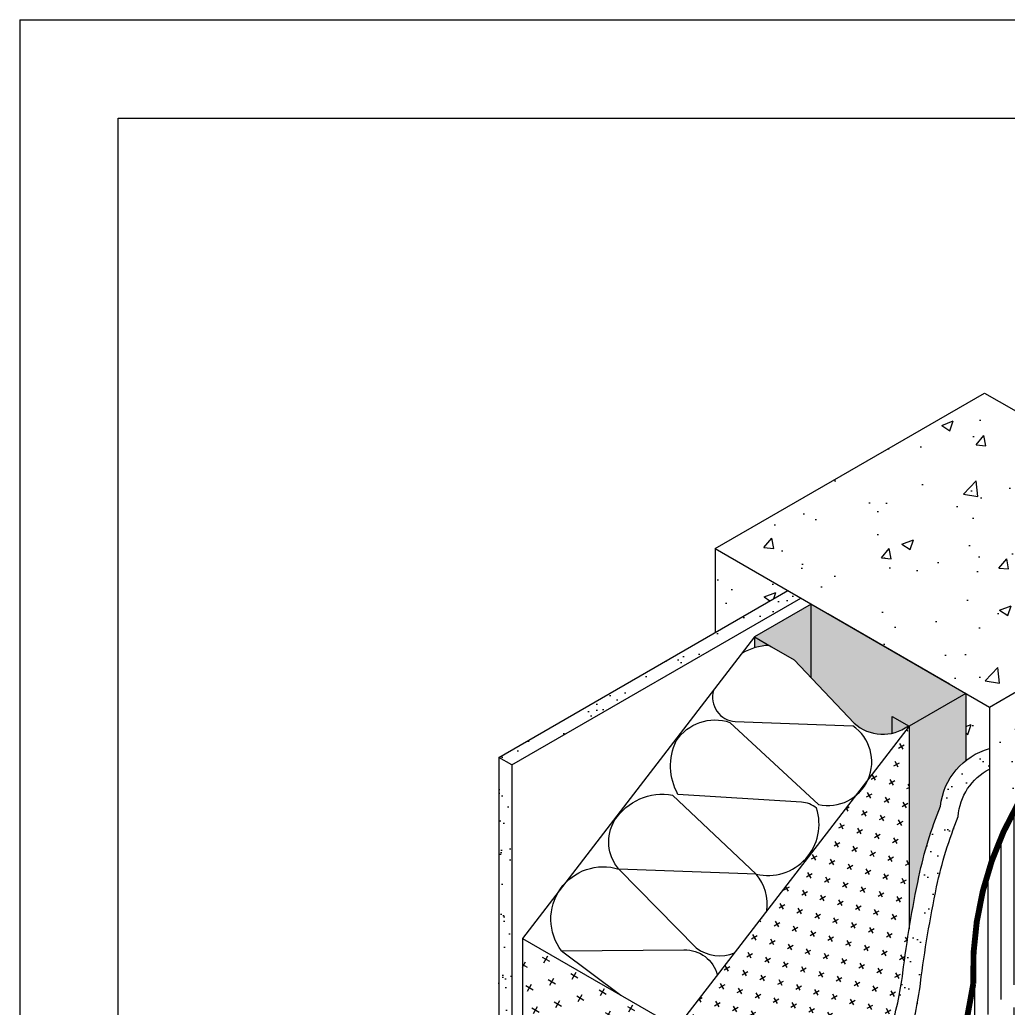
# Model space of a CAD drawing. Extents: x -43.4 to 51, y 0 to 66.
# Drawn here: x 0 to 15.09, y 50.92 to 66 of the extents above; entities that cross this region are included whole.
import ezdxf

# ---------------------------------------------------------------- set-up
doc = ezdxf.new("R2010")
doc.units = 0
doc.header["$LTSCALE"] = 1.5
doc.header["$MEASUREMENT"] = 0
doc.linetypes.add('DASHED', pattern=[0.75, 0.5, -0.25])
doc.layers.get('DEFPOINTS').update_dxf_attribs({"linetype": 'CONTINUOUS'})
for name, color, linetype in [('INSULATION', 40, 'CONTINUOUS'), ('STRUCTURE', 252, 'CONTINUOUS'), ('STRUCTURE_SHADING', 254, 'CONTINUOUS'), ('TYVEK', 160, 'DASHED'), ('W', 7, 'CONTINUOUS')]:
    doc.layers.add(name, color=color, linetype=linetype)
pattern_1 = [(49.99999999999999, (44.38397599919819, 3.252082401967471), (1.793150456501884, -0.1568803374564878), [0.1875, -2.0625]), (355, (44.38397599919819, 3.252082401967471), (-0.3468783340325, 1.88048033425003), [0.15, -1.65]), (100.4514, (44.53340519919819, 3.239009051967471), (1.446273454285054, 1.723598855152384), [0.1593504749999999, -1.752855279999999]), (46.18420000000001, (44.38397599919819, 3.752082401967471), (2.668102621564111, -0.4137975358225452), [0.28125, -3.09375]), (96.6356, (44.60631786169819, 3.717599134467471), (2.336656763871758, 2.435294677251104), [0.23902572, -2.6292825]), (351.1842, (44.38397599919819, 3.752082401967471), (2.336654862834068, 2.435296502313312), [0.225, -2.475]), (21, (44.63397599919819, 3.627082401967471), (1.492267630296154, -1.006547226663347), [0.1875, -2.0625]), (326.0000000000001, (44.63397599919819, 3.627082401967471), (0.6082883298039543, 1.812875112617133), [0.15, -1.65]), (71.4514, (44.75833158169819, 3.543203386967471), (2.100556571453725, 0.806326241774881), [0.159350475, -1.75285528]), (37.50000000000001, (44.38397599919819, 3.252082401967471), (0.03039963829322667, 0.8322346345782787), [0, -1.63, 0, -1.675, 0, -1.65625]), (7.499999999999999, (44.38397599919819, 3.252082401967471), (0.6576738436053715, 0.9860292797059006), [0, -0.955, 0, -1.5925, 0, -0.63125]), (327.5, (43.82647599919818, 3.252082401967471), (1.334556090431023, -0.0563871793359495), [0, -0.625, 0, -1.95, 0, -2.5875]), (317.5, (43.57647599919818, 3.252082401967471), (1.457965423355966, 0.2502624558307941), [0, -0.8125, 0, -1.295, 0, -1.8375])]

msp = doc.modelspace()

# ---------------------------------------------------------------- hatches: boundary and pattern name
at = {"layer": 'INSULATION', "linetype": 'CONTINUOUS'}
h = msp.add_hatch(dxfattribs=at)
h.set_pattern_fill('CROSS', color=256, scale=0.8, angle=30, style=0)
h.set_pattern_definition([(30, (44.38397599919819, 3.252082401967471), (0.07320508075688777, 0.2732050807568878), [0.1, -0.3]), (120, (44.45227726938741, 3.233781131778248), (-0.2732050807568877, 0.07320508075688778), [0.09999999999999992, -0.2999999999999997])])
h.paths.add_polyline_path([(13.28493140753234, 50.54916734890015, 0.04479910819463599), (13.48248202071421, 51.45737667322198, -0.00933874417187991), (13.57820881499587, 52.12072572750248), (13.57820881499587, 55.2201523663493), (12.95216828659811, 54.40827086159874, -0.1217965596194791), (12.75705771540412, 54.15524145383957), (10.0319650601066, 50.62120136344793), (10.0319650601066, 36.83573473913932), (10.12235872221121, 36.88792354428845), (10.12235872221119, 46.77887706875727), (10.61331274182916, 47.04677104824926), (11.63836337504712, 48.02451600726302, 0.03370422444086459), (12.14583359416774, 48.57847189149454, 0.01612494577826852), (12.75958990325536, 49.3993769287374, 0.05565526587535751), (13.08851470424652, 50.00353920336801, 0.02091384948871564)])
h = msp.add_hatch(dxfattribs=at)
h.set_pattern_fill('CROSS', color=256, angle=329.9999999999999, style=0)
h.set_pattern_definition([(329.9999999999999, (44.38397599919819, 3.252082401967471), (0.3415063509461097, 0.09150635094610948), [0.125, -0.375]), (59.99999999999994, (44.4068525869347, 3.166705814230943), (-0.09150635094610945, 0.3415063509461097), [0.125, -0.375])])
h.paths.add_polyline_path([(10.0319650601066, 50.62120136344794), (7.673236526158167, 51.98301391746833), (7.673236526158167, 38.19754729315968), (10.0319650601066, 36.83573473913931)])
at = {"layer": 'STRUCTURE', "linetype": 'CONTINUOUS'}
h = msp.add_hatch(dxfattribs=at)
h.set_pattern_fill('AR-CONC', color=256, scale=0.25, style=0)
h.set_pattern_definition(pattern_1)
h.paths.add_polyline_path([(18.9188814875442, 57.88671356119983), (14.73089119760769, 60.30465088245828), (10.6172705296316, 57.92965088245827), (14.80526081956812, 55.51171356119993)])
h = msp.add_hatch(dxfattribs=at)
h.set_pattern_fill('AR-CONC', color=256, scale=0.25, style=0)
h.set_pattern_definition(pattern_1)
h.paths.add_polyline_path([(14.80526081956811, 55.51171356119991), (14.44423421878038, 55.72015236634931), (14.44423421878039, 54.69676721324259, -0.09987209927354443), (14.80526081956811, 54.87801173570245)])
h.paths.add_polyline_path([(11.72447908404399, 57.29040372551923), (10.6172705296316, 57.92965088245827), (10.61727052963159, 56.65115656858019)])
h = msp.add_hatch(dxfattribs=at)
h.set_pattern_fill('AR-CONC', color=256, scale=0.25, style=0)
h.set_pattern_definition(pattern_1)
h.paths.add_polyline_path([(16.86207115355612, 55.75301173570236), (18.91888148754419, 56.94051173570242), (18.91888148754419, 57.88671356119983), (14.80526081956812, 55.51171356119991), (14.80526081956811, 53.05958845110794, -0.170479842137223)])
h = msp.add_hatch(dxfattribs=at)
h.set_pattern_fill('AR-SAND', color=256, scale=0.25, style=0)
h.set_pattern_definition([(37.50000000000001, (108.8082533413069, 3.252082401967471), (-0.01574833952740204, 0.4817059422532897), [0, -0.38, 0, -0.425, 0, -0.40625]), (7.499999999999999, (108.8082533413069, 3.252082401967471), (0.4424441763169318, 0.7055365163074351), [0, -0.205, 0, -0.3425, 0, -0.13125]), (327.5, (108.5007533413069, 3.252082401967471), (0.7785354654378738, 0.001414763384241124), [0, -0.125, 0, -0.45, 0, -0.5875]), (317.5, (108.5007533413069, 3.252082401967471), (0.7515316511430733, 0.2194188912335623), [0, -0.0625, 0, -0.295, 0, -0.3375])])
h.paths.add_polyline_path([(11.92305631338287, 57.17575510870549), (11.724479084044, 57.29040372551923), (7.31220992537018, 54.74297893902189), (7.510787154709032, 54.62833032220817)])
h.paths.add_polyline_path([(7.510787154709018, 54.62833032220817), (7.312209925370194, 54.74297893902187), (7.312209925370137, 38.4059860983093), (7.510787154708648, 38.29133748149577)])
h = msp.add_hatch(dxfattribs=at)
h.set_pattern_fill('AR-SAND', color=256, scale=0.25, style=0)
h.set_pattern_definition([(37.50000000000001, (44.38397599919819, 3.252082401967471), (-0.01574833952740204, 0.4817059422532897), [0, -0.38, 0, -0.425, 0, -0.40625]), (7.499999999999999, (44.38397599919819, 3.252082401967471), (0.4424441763169318, 0.7055365163074351), [0, -0.205, 0, -0.3425, 0, -0.13125]), (327.5, (44.07647599919818, 3.252082401967471), (0.7785354654378738, 0.001414763384241124), [0, -0.125, 0, -0.45, 0, -0.5875]), (317.5, (44.07647599919818, 3.252082401967471), (0.7515316511430733, 0.2194188912335623), [0, -0.0625, 0, -0.295, 0, -0.3375])])
h.paths.add_polyline_path([(11.90899631372978, 47.86826600726302, 0.03370422444086459), (12.4164665328504, 48.42222189149454, 0.01612494577826852), (13.03022284193802, 49.2431269287374, 0.05565526587535751), (13.35914764292918, 49.84728920336801, 0.02091384948871564), (13.555564346215, 50.39291734890015, 0.04479910819463599), (13.75311495939688, 51.30112667322198, -0.02073115222964426), (13.9990217419372, 52.76797568684083, -0.04506024657635373), (14.32885775066567, 53.84332623459546, -0.2633397162337647), (14.80526081956812, 54.56551173570244), (14.80526081956812, 54.87801173570245, 0.3092693900534314), (14.05822481198301, 53.99957623459548, 0.0450602465763511), (13.72838880325454, 52.92422568684091, 0.02073115222964576), (13.48248202071421, 51.45737667322196, -0.04479910819464277), (13.28493140753227, 50.5491673489, -0.02091384948869362), (13.08851470424669, 50.00353920336843, -0.05565526587538272), (12.75958990325543, 49.39937692873751, -0.01612494577827236), (12.14583359416767, 48.57847189149445, -0.03370422444085961), (11.63836337504712, 48.02451600726302), (10.61331274182914, 47.04677104824925), (10.12235872221119, 46.77887706875725), (10.39299166089382, 46.62262706875725), (10.88394568051177, 46.89052104824924)])
h.paths.add_polyline_path([(10.39299166089388, 46.62262706875721), (10.12235872221119, 46.77887706875724), (10.1223587222112, 36.7835459339902), (10.39299166089387, 36.6272959339902)])
at = {"layer": 'STRUCTURE_SHADING', "linetype": 'CONTINUOUS'}
h = msp.add_hatch(color=256, dxfattribs=at)
h.paths.add_polyline_path([(11.21948028104743, 56.58196492036968), (11.21948028104743, 56.41620750802905, -0.06180753336323958), (11.44174131296661, 56.45364245376077)])
h.paths.add_polyline_path([(12.08550568483175, 57.08196492036972), (11.21948028104741, 56.58196492036969), (11.47928790218275, 56.43196492036968), (11.82381270346923, 56.23305343360441), (12.08550568483176, 55.95696239587298)])
h.paths.add_polyline_path([(12.08550568483176, 57.0819649203698), (12.08550568483176, 55.95696239587298), (12.73888809418367, 55.26763161407591, 0.2445844517967077), (13.31840119386061, 55.11280915851408), (13.31840119386061, 55.37015236634924), (13.57820881499594, 55.22015236634923), (14.44423421878038, 55.72015236634932)])
h.paths.add_polyline_path([(13.56666912405991, 55.22681481001752), (13.31840119386062, 55.37015236634922), (13.31840119386061, 55.11280915851408, 0.1062944799509723)], flags=17)
h.paths.add_polyline_path([(14.44423421878039, 55.72015236634933), (13.57820881499587, 55.22015236634918), (13.57820881499587, 52.1207257275025, -0.01139020288114655), (13.72838880325453, 52.92422568684083, -0.04506024657635373), (14.05822481198301, 53.99957623459546, -0.2031233422652627), (14.44423421878039, 54.69676721324259)])
at = {"layer": 'TYVEK', "linetype": 'CONTINUOUS'}
h = msp.add_hatch(dxfattribs=at)
h.set_pattern_fill('_USER', color=23, scale=0.2, angle=90, style=0, pattern_type=0)
h.set_pattern_definition([(90, (44.38397599919819, 3.252082401967471), (-0.2, 1.224646799147353e-17), [])])
edge = h.paths.add_edge_path(flags=16)
edge.add_arc((14.31877354264429, 49.12442487777759), 0.1236384612046949, 182.965864919179, 299.2642124522694)
edge.add_arc((14.28030941833302, 49.27366762638792), 0.27546905882074, 291.0409942473938, 368.9590057526106)
edge.add_arc((14.43370511722905, 49.31094947663417), 0.1188454220048168, 2.708658704971158, 117.2913412950203)
edge.add_arc((14.47726218394897, 49.15024539788901), 0.2837961659147596, 110.2118754469859, 186.5185032252841)
edge = h.paths.add_edge_path(flags=16)
edge.add_arc((14.31877354264429, 41.21401676204909), 0.1236384612046949, 182.965864919179, 299.2642124522694)
edge.add_arc((14.28030941833302, 41.36325951065942), 0.27546905882074, 291.0409942473938, 368.9590057526106)
edge.add_arc((14.43370511722905, 41.40054136090567), 0.1188454220048168, 2.708658704971158, 117.2913412950203)
edge.add_arc((14.47726218394897, 41.23983728216051), 0.2837961659147596, 110.2118754469859, 186.5185032252841)
edge = h.paths.add_edge_path(flags=16)
edge.add_arc((19.29145505428236, 51.9954038871161), 0.1236384612046967, 182.9658649191789, 299.2642124522687)
edge.add_arc((19.25299092997109, 52.14464663572643), 0.27546905882074, 291.0409942473938, 368.9590057526106)
edge.add_arc((19.40638662886712, 52.18192848597268), 0.118845422004815, 2.708658704971199, 117.2913412950211)
edge.add_arc((19.44994369558705, 52.02122440722752), 0.283796165914759, 110.2118754469855, 186.5185032252841)
edge = h.paths.add_edge_path(flags=16)
edge.add_ellipse((23.1715466002293, 54.87937366958943), major_axis=(0.1041545791609349, 0.09263469999518924), ratio=0.9031737347499496, start_angle=0, end_angle=360)
edge = h.paths.add_edge_path(flags=16)
edge.add_ellipse((22.94740819504328, 56.88975462821475), major_axis=(0.1041545791609344, 0.09263469999518878), ratio=0.9031737347499494, start_angle=0, end_angle=360)
edge = h.paths.add_edge_path(flags=16)
edge.add_spline(control_points=[(19.52543763612081, 55.78252342752165), (19.55775957467756, 55.80444297474824), (19.61163134673414, 55.84097682465026), (19.6244386542285, 55.72181135540778), (19.56533655807695, 55.69551216773663), (19.52543763612081, 55.67775798802513)], knot_values=[0, 0, 0, 0, 0.2131037953859143, 0.3551853509425856, 0.6503918016511808, 0.6503918016511808, 0.6503918016511808, 0.6503918016511808], degree=3, periodic=0)
edge = h.paths.add_edge_path(flags=16)
edge.add_line((19.52543763612081, 55.78252342752165), (19.52543763612081, 55.5729925485286))
edge = h.paths.add_edge_path(flags=16)
edge.add_ellipse((19.56529780905927, 55.70742149822076), major_axis=(0.104154579160883, 0.09263469999524446), ratio=0.9031737347499266, start_angle=0, end_angle=360)
edge = h.paths.add_edge_path(flags=0)
edge.add_line((19.52543763612081, 55.67775798802513), (19.6080407125755, 55.62451923787211))
edge = h.paths.add_edge_path()
edge.add_arc((19.66864036918291, 51.47775373907989), 5.114162854249783, 123.2836096896972, 182.122932416008)
edge.add_arc((7.892185721075174, 52.18524653967433), 6.725876666030012, 292.5529671337997, 352.33639765877524, ccw=False)
edge.add_line((23.33115064621802, 59.48793652219985), (16.86207115355615, 55.75301173570238))
edge.add_line((23.331150646218, 60.43413834769673), (23.331150646218, 53.28301505821312))
edge.add_line((23.33627449233016, 53.28597331214526), (17.76192594324335, 50.06762167677324))
edge.add_line((17.7568020971312, 50.07057993070528), (16.83652941042443, 48.47838696768311))
edge.add_line((16.83652941042443, 48.47838696768311), (16.83652941042443, 40.3474741882156))
edge.add_line((16.83652941042443, 40.34747418821544), (10.47181063377591, 36.67280208920111))
edge.add_line((10.47181063377591, 45.97372883170466), (10.47181063377591, 36.6728020892009))

# ---------------------------------------------------------------- linework, layer by layer
at = {"layer": 'DEFPOINTS'}
for q in [(0, 0), (51, 66.00000000000001)]:
    msp.add_line((-1.06581410364015e-14, 66.00000000000001), q, dxfattribs=at)
at = {"layer": 'INSULATION', "linetype": 'CONTINUOUS'}
for p, q in [((11.21948028104743, 56.58196492036966), (7.67323652615816, 51.98301391746833)), ((13.57820881499587, 55.22015236634928), (10.0319650601066, 50.62120136344794)), ((7.673236526158167, 51.98301391746833), (10.0319650601066, 50.62120136344794)), ((7.673236526158167, 51.98301391746833), (7.673236526158167, 38.19754729315968))]:
    msp.add_line(p, q, dxfattribs=at)
at = {"layer": 'INSULATION'}
msp.add_line((11.47928790218275, 56.43196492036968), (11.82381270346923, 56.23305343360443), dxfattribs=at)
for points in [[(11.4417413129666, 56.45364245376077, 0.1190383321109266), (11.02885460669645, 56.33475175713843, 0.1190383321109266)], [(10.58990758329151, 55.76550271701661, 0.4735444520100516), (10.92511894553989, 55.28982571225276), (12.71969593461215, 55.22497963521162)], [(12.16391454617758, 53.97002574781015, 0.1617090747490446), (11.93451070999997, 54.05988240479086), (10.04914117537678, 54.17944061267777, -0.2399330181346201), (10.0208192673191, 54.99570982207001, -0.341801554806941), (10.84306118460495, 55.27859584729678), (12.19300712601573, 54.0278356534521, 0.8283327049022178), (12.71969593461215, 55.22497963521162)], [(11.40521026942562, 52.40209626778719, 0.2163378998014934), (11.2451823931789, 52.9616734699251), (9.148504450584067, 53.03916840764239, -0.3254773018761408), (9.082505296779015, 53.78522390632261, -0.3022487078637421), (9.967083414441827, 54.16821074772182), (11.2451823931789, 52.9616734699251, 0.5849763267459679), (12.16391454617758, 53.97002574781015)], [(8.272697433202392, 51.79205080139745, -0.7318878414109583), (9.148504450584067, 53.03916840764239), (10.32928085158241, 51.83652962417408, 0.2686239954062132), (10.91243684603684, 51.76304238815117)], [(8.272697433202392, 51.79205080139745), (10.14132305478493, 51.80561396253788, -0.3571813653606336), (10.6493410548523, 51.42184625602997)]]:
    msp.add_lwpolyline(points, format="xyb", dxfattribs=at)
for points in [[(12.73888809418367, 55.26763161407591), (11.82381270346924, 56.23305343360442)], [(8.272697433202392, 51.79205080139745), (9.17681018504587, 51.11492526076307)]]:
    msp.add_lwpolyline(points, dxfattribs=at)
at = {"layer": 'INSULATION', "linetype": 'CONTINUOUS'}
msp.add_arc((13.17742836125902, 55.74712999507565), 0.6497970938899988, 227.5545459204877, 306.7996662678617, dxfattribs=at)
at = {"layer": 'STRUCTURE', "linetype": 'CONTINUOUS'}
for p, q in [((10.61727052963159, 57.92965088245828), (14.73089119760769, 60.30465088245828)), ((14.73089119760769, 60.30465088245828), (18.91888148754419, 57.88671356119983)), ((10.61727052963159, 57.92965088245828), (14.80526081956812, 55.51171356119992)), ((10.61727052963159, 57.92965088245828), (10.61727052963159, 56.65115656858018)), ((14.80526081956812, 55.51171356119992), (18.91888148754419, 57.88671356119983)), ((12.08550568483176, 55.95696239587299), (12.08550568483175, 57.08196492036973)), ((12.33550568483157, 56.93762735307243), (14.1942342187805, 55.86448993364667)), ((11.21948028104741, 56.58196492036968), (11.47928790218275, 56.43196492036968)), ((11.21948028104743, 56.58196492036966), (11.21948028104743, 56.41620750802905)), ((14.44423421878039, 55.72015236634933), (14.44423421878039, 54.69676721324259)), ((13.31840119386061, 55.11280915851408), (13.31840119386062, 55.37015236634923)), ((13.31840119386062, 55.37015236634923), (13.57820881499596, 55.22015236634923)), ((13.57820881499587, 55.22015236634928), (13.57820881499587, 52.12072572750252)), ((7.510787154709018, 54.62833032220817), (7.31220992537018, 54.74297893902189))]:
    msp.add_line(p, q, dxfattribs=at)
at = {"layer": 'STRUCTURE'}
for p, q in [((7.31220992537018, 54.74297893902189), (11.724479084044, 57.29040372551923)), ((7.510787154709018, 54.62833032220817), (11.92305631338288, 57.1757551087055)), ((12.08550568483175, 57.08196492036973), (11.21948028104741, 56.58196492036968)), ((14.44423421878039, 55.72015236634933), (13.57820881499596, 55.22015236634923)), ((14.80526081956812, 55.51171356119992), (14.80526081956811, 53.05958845110794)), ((7.31220992537018, 54.74297893902189), (7.312209925370123, 38.4059860983093)), ((7.510787154709018, 54.62833032220817), (7.510787154708634, 38.29133748149578))]:
    msp.add_line(p, q, dxfattribs=at)
for points in [[(10.61331274182914, 47.04677104824925), (11.63836337504712, 48.02451600726302, 0.03370422444086459), (12.14583359416774, 48.57847189149454, 0.01612494577826852), (12.75958990325536, 49.3993769287374, 0.05565526587535752), (13.08851470424652, 50.00353920336801, 0.02091384948871563), (13.28493140753234, 50.54916734890015, 0.04479910819463599), (13.48248202071421, 51.45737667322198, -0.02073115222964426), (13.72838880325453, 52.92422568684083, -0.04506024657635373), (14.05822481198301, 53.99957623459546, -0.3092693900534367), (14.80526081956812, 54.87801173570245, -0.2633397162337694)], [(10.88394568051181, 46.89052104824925), (11.90899631372978, 47.86826600726302, 0.03370422444086459), (12.4164665328504, 48.42222189149454, 0.01612494577826852), (13.03022284193802, 49.2431269287374, 0.05565526587535752), (13.35914764292918, 49.84728920336801, 0.02091384948871563), (13.555564346215, 50.39291734890015, 0.04479910819463599), (13.75311495939688, 51.30112667322198, -0.02073115222964426), (13.9990217419372, 52.76797568684083, -0.04506024657635373), (14.32885775066567, 53.84332623459546, -0.2633397162337647), (14.80526081956812, 54.56551173570244, -0.2633397162337647)]]:
    msp.add_lwpolyline(points, format="xyb", dxfattribs=at)
at = {"layer": 'STRUCTURE', "linetype": 'CONTINUOUS'}
msp.add_arc((19.66864036918302, 51.47775373907981), 5.114162854249913, 123.2836096896977, 161.9826652772839, dxfattribs=at)
at = {"layer": 'TYVEK', "color": 23, "const_width": 0.09}
msp.add_lwpolyline([(16.86207115355615, 55.75301173570238, 0.2625284837406856), (14.55798763477194, 51.28830631089458, -0.2669366406480506), (10.47181063377591, 45.97372883170466)], format="xyb", dxfattribs=at)
at = {"layer": 'W'}
msp.add_lwpolyline([(1.499999999999984, 64.50000000000001), (49.5, 64.50000000000001), (49.5, 1.5), (1.499999999999984, 1.5)], close=True, dxfattribs=at)

doc.saveas('drawing.dxf')
